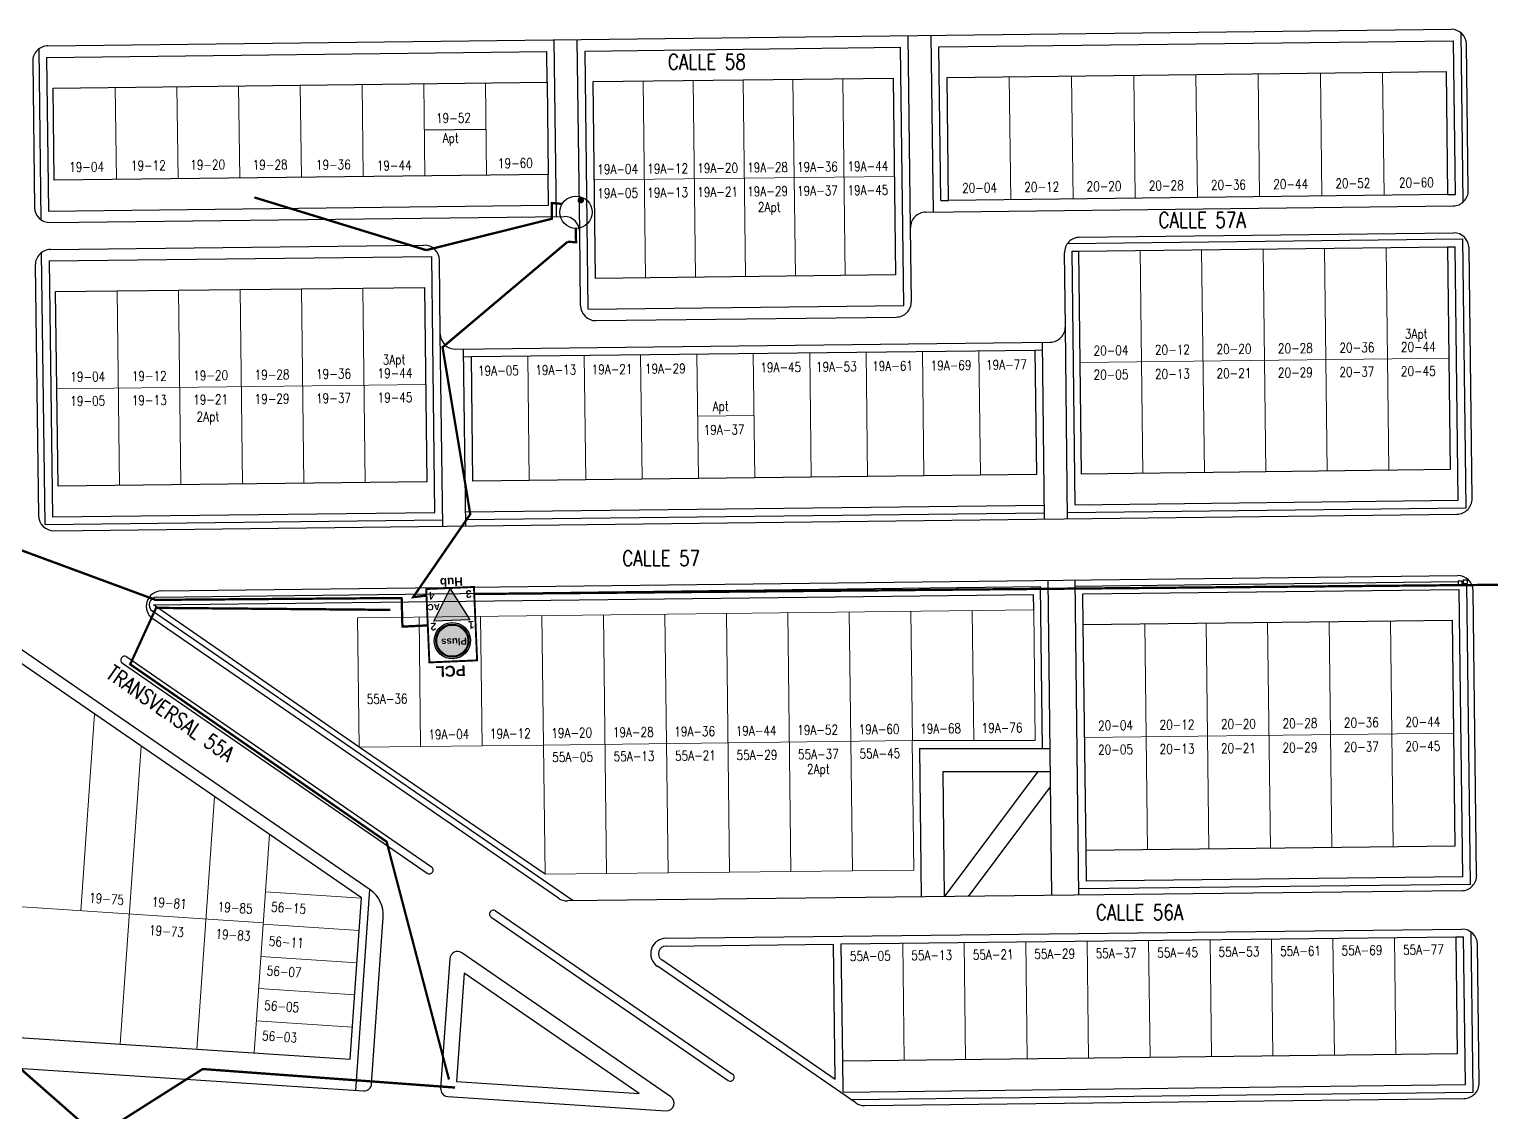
# Model space of a CAD drawing. Header units: millimetres. Extents: x 1022434 to 1024646, y 1272610 to 1274311.
# Drawn here: x 1023718.5 to 1023908.8, y 1273320.8 to 1273461.6 of the extents above; entities that cross this region are included whole.
import ezdxf
from ezdxf.enums import TextEntityAlignment as Align

# ---------------------------------------------------------------- set-up
doc = ezdxf.new("R2010")
doc.units = ezdxf.units.MM
doc.header["$MEASUREMENT"] = 0
doc.linetypes.add('ACAD_ISO12W100', pattern=[21, 12, -3, 0, -3, 0, -3])
for name, color, linetype, lineweight in [('CAB_AER_500', 3, 'Continuous', 25), ('NOMENCLATURA', 23, 'Continuous', 0), ('Planimetria_Varios', 251, 'Continuous', 0), ('RO_CLARO', 2, 'Continuous', 25)]:
    doc.layers.add(name, color=color, linetype=linetype, lineweight=lineweight)
for name, color, linetype in [('DISP_SPL', 7, 'Continuous'), ('NOMEN', 251, 'Continuous'), ('PLANIMETRIA', 8, 'Continuous')]:
    doc.layers.add(name, color=color, linetype=linetype)
doc.layers.add('LOGO_CLARO', color=7, linetype='Continuous', true_color=0xe00000)
doc.styles.add('ARIAL', font='')
doc.styles.add('CALLE', font='simplex.shx', dxfattribs={"width": 0.8, "height": 2})
doc.styles.add('NOMEN', font='simplex.shx', dxfattribs={"width": 0.8, "height": 1.25})
doc.styles.add('style1', font='')
doc.styles.get('ARIAL').set_extended_font_data('Arial', bold=True)
doc.styles.get('style1').set_extended_font_data('Arial Rounded MT Bold')

# ---------------------------------------------------------------- blocks, each defined once
blk = doc.blocks.new('CAJA')
for p, q in [((-0.24, 0.25), (-0.24, -0.25)), ((-0.24, 0.25), (0.26, 0.25)), ((0.26, 0.25), (0.26, -0.25)), ((-0.24, -0.25), (0.26, -0.25))]:
    blk.add_line(p, q)
blk = doc.blocks.new('RO_CLARO')
at = {"layer": 'LOGO_CLARO'}
h = blk.add_hatch(color=5, dxfattribs=at)
edge = h.paths.add_edge_path()
edge.add_arc((3.11, 6.86), 2.04, 0, 360)
at = {"layer": 'RO_CLARO'}
h = blk.add_hatch(color=2, dxfattribs=at)
edge = h.paths.add_edge_path()
edge.add_ellipse((3.11, 6.86), major_axis=(-1.67, 1.67), ratio=1, start_angle=0, end_angle=360)
edge = h.paths.add_edge_path(flags=16)
edge.add_ellipse((3.11, 6.86), major_axis=(-1.52, 1.52), ratio=1, start_angle=0, end_angle=360)
blk.add_hatch(color=253, dxfattribs=at).paths.add_polyline_path([(3.08, 4.24), (0.73, 4.24), (3.11, 0.12), (5.43, 4.24)])
at = {"layer": 'LOGO_CLARO', "color": 5}
for major_axis in [(-1.52, 1.52), (-1.44, 1.44)]:
    blk.add_ellipse((3.11, 6.86), major_axis=major_axis, ratio=1, start_param=-0.783211, end_param=5.499974, dxfattribs=at)
at = {"layer": 'RO_CLARO', "color": 12, "true_color": 0xe00000}
for p, q in [((3.11, 0.12), (0.73, 4.24)), ((0.73, 4.24), (3.08, 4.24)), ((3.08, 4.24), (5.43, 4.24)), ((5.43, 4.24), (3.11, 0.12))]:
    blk.add_line(p, q, dxfattribs=at)
at = {"layer": 'RO_CLARO', "color": 2, "const_width": 0.25}
blk.add_lwpolyline([(6.22, 0), (6.22, 9.56), (0, 9.56), (0, 0)], close=True, dxfattribs=at)
at = {"layer": 'RO_CLARO', "color": 2, "const_width": 0.05}
blk.add_lwpolyline([(5.43, 4.24), (0.73, 4.24), (3.11, 0.12), (5.43, 4.24)], dxfattribs=at)
at = {"layer": 'RO_CLARO', "color": 5}
blk.add_circle((3.11, 6.86), 2.15, dxfattribs=at)
blk.add_ellipse((3.11, 6.86), major_axis=(-1.67, 1.67), ratio=1, start_param=-0.783211, end_param=5.499974, dxfattribs=at)
at = {"char_height": 1, "width": 0.8851, "attachment_point": 2, "style": 'style1'}
for s, insert in [('1', (0.56, 5.41)), ('2', (5.5, 5.43)), ('3', (0.73, 1.39)), ('4', (5.54, 1.39))]:
    blk.add_mtext(s, dxfattribs=dict(at, insert=insert))
at = {"layer": 'LOGO_CLARO', "color": 2, "linetype": 'ACAD_ISO12W100', "style": 'ARIAL'}
blk.add_text('Pluss', height=0.899, rotation=0.1661, dxfattribs=at).set_placement((1.22, 6.54))
at = {"layer": 'RO_CLARO', "color": 2, "style": 'ARIAL'}
blk.add_attdef('NODO', (0.46, 10.11), '', height=1.4, dxfattribs=at)
at = {"layer": 'RO_CLARO', "color": 12, "style": 'style1'}
for p in [(0.88, 1.98), (5.34, 1.98)]:
    blk.add_attdef('AC', text='', height=0.8, dxfattribs=at).set_placement(p, align=Align.CENTER)
at = {"layer": 'RO_CLARO', "color": 12, "style": 'ARIAL'}
blk.add_attdef('HUB', text='', height=1.1, rotation=0.1253, dxfattribs=at).set_placement((3.12, -1.33), align=Align.CENTER)
blk = doc.blocks.new('splx3')
at = {"color": 0, "const_width": 0.42}
blk.add_lwpolyline([(1.47, 0, 1), (1.89, 0, 1)], format="xyb", close=True, dxfattribs=at)
at = {"color": 0}
blk.add_circle((0, 0), 2.1, dxfattribs=at)

msp = doc.modelspace()

# ---------------------------------------------------------------- linework, layer by layer
at = {"layer": 'CAB_AER_500', "const_width": 0.3}
for points in [[(1023770.22, 1273432.88), (1023747.85, 1273439.74)], [(1023787.92, 1273438.9), (1023786.57, 1273439), (1023786.57, 1273436.96), (1023770.22, 1273432.88)], [(1023788.62, 1273433.97), (1023789.72, 1273433.91), (1023789.67, 1273435.7)], [(1023770.35, 1273387.94), (1023768.52, 1273387.73), (1023775.95, 1273398.52), (1023772.34, 1273420.24), (1023788.62, 1273433.97)], [(1023763.83, 1273387.59), (1023734.99, 1273387.37), (1023701.51, 1273399.74), (1023675.63, 1273418.79)], [(1023776.51, 1273388.14), (1024149.67, 1273391.48)], [(1023765.56, 1273386.07), (1023735.06, 1273386.33), (1023731.69, 1273378.99), (1023765.06, 1273355.9), (1023773.18, 1273324.96)], [(1023770.46, 1273384.05), (1023767.12, 1273383.89), (1023767.02, 1273387.59), (1023763.83, 1273387.59)], [(1023593.72, 1273231.05), (1023651.19, 1273228.07), (1023658.81, 1273332.45), (1023715.13, 1273328.36), (1023727.38, 1273317.6), (1023741.12, 1273326.32), (1023773.98, 1273323.91)]]:
    msp.add_lwpolyline(points, dxfattribs=at)
at = {"layer": 'PLANIMETRIA', "linetype": 'Continuous'}
for p, q in [((1023720.98, 1273459.47), (1023903.6, 1273461.63)), ((1023787.16, 1273437.25), (1023786.88, 1273460.25)), ((1023790.19, 1273435.28), (1023789.88, 1273460.28)), ((1023833.24, 1273435.79), (1023832.94, 1273460.79)), ((1023836.22, 1273437.83), (1023835.94, 1273460.83)), ((1023905.17, 1273439.12), (1023904.9, 1273461.16)), ((1023719.78, 1273459.05), (1023720.06, 1273436.85)), ((1023720.8, 1273457.96), (1023785.9, 1273458.73)), ((1023785.95, 1273454.73), (1023785.9, 1273458.73)), ((1023790.9, 1273458.79), (1023831.95, 1273459.28)), ((1023791.31, 1273425.2), (1023790.9, 1273458.79)), ((1023832.36, 1273425.68), (1023831.95, 1273459.28)), ((1023836.95, 1273459.34), (1023903.91, 1273460.13)), ((1023837.2, 1273439.34), (1023836.95, 1273459.34)), ((1023904.16, 1273440.13), (1023903.91, 1273460.13)), ((1023905.85, 1273440.65), (1023905.62, 1273459.65)), ((1023719, 1273457.44), (1023719.24, 1273438.44)), ((1023720.8, 1273457.96), (1023721.05, 1273437.97)), ((1023769.97, 1273448.54), (1023777.99, 1273448.64)), ((1023786.15, 1273438.74), (1023786.1, 1273442.74)), ((1023837.2, 1273439.34), (1023838.2, 1273439.35)), ((1023903.16, 1273440.12), (1023904.16, 1273440.13)), ((1023721.05, 1273437.97), (1023786.15, 1273438.74)), ((1023835.22, 1273437.82), (1023903.88, 1273438.63)), ((1023721.27, 1273436.47), (1023788.16, 1273437.26)), ((1023833.36, 1273426.19), (1023833.24, 1273435.79)), ((1023790.3, 1273425.68), (1023790.19, 1273435.28)), ((1023853.67, 1273433.73), (1023905.13, 1273434.34)), ((1023855.26, 1273434.55), (1023903.92, 1273435.13)), ((1023905.55, 1273399.35), (1023905.13, 1273434.34)), ((1023720.12, 1273432.55), (1023720.57, 1273397.16)), ((1023721.13, 1273431.47), (1023770.93, 1273432.06)), ((1023721.32, 1273432.97), (1023769.91, 1273433.54)), ((1023771.34, 1273398.76), (1023770.93, 1273432.06)), ((1023853.4, 1273422.93), (1023853.28, 1273432.53)), ((1023854.28, 1273432.74), (1023855.14, 1273432.75)), ((1023854.68, 1273399.74), (1023854.28, 1273432.74)), ((1023903.14, 1273433.32), (1023904.14, 1273433.33)), ((1023904.54, 1273400.33), (1023904.14, 1273433.33)), ((1023906.34, 1273400.56), (1023905.94, 1273433.15)), ((1023719.34, 1273430.94), (1023719.75, 1273398.35)), ((1023721.13, 1273431.47), (1023721.56, 1273398.17)), ((1023772.05, 1273421.97), (1023771.94, 1273431.57)), ((1023791.31, 1273425.2), (1023832.36, 1273425.68)), ((1023792.33, 1273423.71), (1023831.38, 1273424.17)), ((1023853.7, 1273397.93), (1023853.4, 1273422.93)), ((1023772.36, 1273396.97), (1023772.05, 1273421.97)), ((1023774.08, 1273419.99), (1023851.42, 1273420.91)), ((1023850.7, 1273397.9), (1023850.42, 1273420.9)), ((1023775.36, 1273397.01), (1023775.08, 1273420)), ((1023775.09, 1273419), (1023776.09, 1273419.02)), ((1023849.43, 1273419.88), (1023850.43, 1273419.9)), ((1023762.91, 1273349.65), (1023679.6, 1273406.99)), ((1023775.34, 1273398.81), (1023850.68, 1273399.7)), ((1023853.69, 1273398.73), (1023905.55, 1273399.35)), ((1023854.68, 1273399.74), (1023904.54, 1273400.33)), ((1023720.57, 1273397.16), (1023772.35, 1273397.77)), ((1023721.56, 1273398.17), (1023771.34, 1273398.76)), ((1023721.78, 1273396.37), (1023904.36, 1273398.53)), ((1023775.35, 1273397.81), (1023850.69, 1273398.7)), ((1023735.75, 1273388.54), (1023904.46, 1273390.53)), ((1023851.66, 1273348.91), (1023851.16, 1273389.9)), ((1023855.16, 1273348.95), (1023854.66, 1273389.94)), ((1023734.74, 1273386.73), (1023849.26, 1273388.08)), ((1023735.12, 1273387.73), (1023850.17, 1273389.09)), ((1023849.28, 1273386.08), (1023849.26, 1273388.08)), ((1023850.43, 1273368.05), (1023850.17, 1273389.09)), ((1023854.67, 1273389.14), (1023904.52, 1273389.75)), ((1023855.69, 1273388.16), (1023904.68, 1273388.73)), ((1023855.73, 1273384.16), (1023855.69, 1273388.16)), ((1023905.14, 1273351.32), (1023904.68, 1273388.73)), ((1023905, 1273389.74), (1023905.22, 1273389.74)), ((1023906.15, 1273350.33), (1023905.67, 1273389.47)), ((1023906.93, 1273351.54), (1023906.48, 1273388.56)), ((1023761.49, 1273368.2), (1023734.74, 1273386.73)), ((1023789.35, 1273348.2), (1023734.57, 1273385.91)), ((1023787.44, 1273348.54), (1023734.63, 1273384.89)), ((1023785.69, 1273351.66), (1023761.49, 1273368.2)), ((1023834.43, 1273368.05), (1023851.43, 1273368.05)), ((1023834.43, 1273368.05), (1023834.65, 1273348.72)), ((1023837.46, 1273365.05), (1023837.65, 1273348.75)), ((1023837.46, 1273365.05), (1023851.47, 1273365.05)), ((1023837.66, 1273348.75), (1023849.86, 1273365.05)), ((1023840.81, 1273348.79), (1023851.49, 1273363.05)), ((1023856.14, 1273350.76), (1023856.09, 1273354.76)), ((1023906.15, 1273350.33), (1023855.15, 1273349.75)), ((1023905.14, 1273351.32), (1023856.14, 1273350.76)), ((1023761.04, 1273323.54), (1023762.88, 1273349.67)), ((1023904.96, 1273349.52), (1023788.6, 1273348.19)), ((1023763.11, 1273324.4), (1023764.63, 1273346.07)), ((1023801.42, 1273343.33), (1023905.02, 1273344.52)), ((1023801.43, 1273342.33), (1023823.24, 1273342.58)), ((1023823.45, 1273324.97), (1023823.24, 1273342.58)), ((1023904.23, 1273343.51), (1023905.23, 1273343.52)), ((1023905.47, 1273324.29), (1023905.23, 1273343.52)), ((1023906.48, 1273323.3), (1023906.22, 1273344.13)), ((1023907.26, 1273324.51), (1023907.04, 1273342.54)), ((1023773.27, 1273340.68), (1023772.09, 1273323.82)), ((1023802.04, 1273322.71), (1023774.84, 1273341.43)), ((1023823.45, 1273324.97), (1023800.87, 1273340.51)), ((1023775.15, 1273338.79), (1023774.15, 1273324.68)), ((1023797.92, 1273323.12), (1023775.15, 1273338.79)), ((1023826.12, 1273321.92), (1023800.3, 1273339.69)), ((1023670.39, 1273329.48), (1023762.05, 1273323.47)), ((1023824.47, 1273323.33), (1023824.42, 1273327.33)), ((1023774.15, 1273324.68), (1023797.92, 1273323.12)), ((1023824.47, 1273323.33), (1023905.47, 1273324.29)), ((1023825.5, 1273322.35), (1023906.48, 1273323.3)), ((1023773.02, 1273322.75), (1023801.41, 1273320.89)), ((1023827.28, 1273321.57), (1023905.29, 1273322.49))]:
    msp.add_line(p, q, dxfattribs=at)
at = {"layer": 'PLANIMETRIA'}
for p, q in [((1023730.67, 1273379.12), (1023770.34, 1273351.81)), ((1023731.23, 1273379.95), (1023770.91, 1273352.64)), ((1023778.67, 1273346.08), (1023809.53, 1273324.84)), ((1023779.24, 1273346.9), (1023810.1, 1273325.66))]:
    msp.add_line(p, q, dxfattribs=at)
at = {"layer": 'PLANIMETRIA', "linetype": 'Continuous'}
for points in [[(1023721.8, 1273441.97), (1023721.65, 1273453.97), (1023785.95, 1273454.73), (1023786.1, 1273442.74)], [(1023792.26, 1273429.21), (1023791.95, 1273454.81), (1023831, 1273455.27), (1023831.31, 1273429.67)], [(1023838.2, 1273439.35), (1023838, 1273455.35), (1023902.96, 1273456.12), (1023903.16, 1273440.12)], [(1023903.49, 1273404.32), (1023855.5, 1273403.75), (1023855.14, 1273432.75), (1023903.14, 1273433.32)], [(1023722.31, 1273402.18), (1023721.98, 1273427.48), (1023769.98, 1273428.04), (1023770.29, 1273402.75)], [(1023776.29, 1273402.82), (1023776.09, 1273419.02), (1023849.43, 1273419.88), (1023849.63, 1273403.69)], [(1023672.65, 1273333.34), (1023760.33, 1273327.59), (1023761.8, 1273348.59), (1023677.53, 1273406.6)], [(1023856.09, 1273354.76), (1023855.73, 1273384.16), (1023903.73, 1273384.72), (1023904.09, 1273355.31)]]:
    msp.add_lwpolyline(points, close=True, dxfattribs=at)
msp.add_lwpolyline([(1023824.42, 1273327.33), (1023824.24, 1273342.6), (1023904.23, 1273343.51), (1023904.42, 1273328.28), (1023824.42, 1273327.33)], dxfattribs=at)
for centre, radius, start, end in [((1023903.62, 1273459.63), 2, 0.6966, 90.6773), ((1023721, 1273457.47), 2, 90.6773, 180.7297), ((1023903.85, 1273440.63), 2, 270.6773, 0.6966), ((1023721.24, 1273438.47), 2, 180.7297, 270.6773), ((1023835.24, 1273435.82), 2, 90.6773, 180.6966), ((1023788.19, 1273435.26), 2, 0.6966, 90.6773), ((1023855.28, 1273432.55), 2, 90.6773, 180.6966), ((1023903.94, 1273433.13), 2, 0.6966, 90.6773), ((1023721.34, 1273430.97), 2, 90.6773, 180.7297), ((1023769.94, 1273431.54), 2, 0.6966, 90.6773), ((1023831.36, 1273426.17), 2, 270.6773, 0.6966), ((1023792.3, 1273425.71), 2, 180.6966, 270.6773), ((1023851.4, 1273422.91), 2, 270.6773, 0.6966), ((1023774.05, 1273421.99), 2, 180.6966, 270.6773), ((1023774.05, 1273421.99), 2, 180.6966, 270.6773), ((1023904.34, 1273400.53), 2, 270.6773, 0.6966), ((1023721.75, 1273398.37), 2, 180.7297, 270.6773), ((1023904.49, 1273388.53), 2, 0.6966, 90.6773), ((1023735.77, 1273386.54), 2, 90.6773, 235.4591), ((1023735.14, 1273386.73), 1, 90.6773, 235.4591), ((1023904.94, 1273351.52), 2, 270.6552, 0.6966), ((1023760.64, 1273346.35), 4, 355.9796, 55.4591), ((1023788.58, 1273350.19), 2, 235.4591, 270.6552), ((1023905.04, 1273342.52), 2, 0.6966, 90.6552), ((1023801.44, 1273341.33), 2, 90.6552, 235.4591), ((1023801.44, 1273341.33), 1, 90.6552, 235.4591), ((1023774.27, 1273340.61), 1, 55.4591, 175.9796), ((1023762.11, 1273324.47), 1, 266.2459, 355.9796), ((1023773.09, 1273323.75), 1, 175.9796, 266.2459), ((1023905.26, 1273324.49), 2, 270.6773, 0.6966), ((1023801.48, 1273321.89), 1, 266.2459, 55.4591), ((1023827.25, 1273323.57), 2, 235.4591, 270.6773)]:
    msp.add_arc(centre, radius, start, end, dxfattribs=at)
at = {"layer": 'PLANIMETRIA'}
for centre, start, end in [((1023730.95, 1273379.54), 55.4591, 235.4591), ((1023770.63, 1273352.22), 235.4591, 55.4591), ((1023778.96, 1273346.49), 55.4591, 235.4591), ((1023809.82, 1273325.25), 235.4591, 55.4591)]:
    msp.add_arc(centre, 0.5, start, end, dxfattribs=at)
at = {"layer": 'Planimetria_Varios', "linetype": 'Continuous'}
for p, q in [((1023770.04, 1273442.55), (1023769.89, 1273454.54)), ((1023778.07, 1273442.64), (1023777.92, 1273454.64)), ((1023798.76, 1273429.29), (1023798.45, 1273454.88)), ((1023805.26, 1273429.36), (1023804.95, 1273454.96)), ((1023811.76, 1273429.44), (1023811.45, 1273455.04)), ((1023818.26, 1273429.52), (1023817.95, 1273455.11)), ((1023824.76, 1273429.59), (1023824.45, 1273455.19)), ((1023846.3, 1273439.45), (1023846.1, 1273455.45)), ((1023854.4, 1273439.54), (1023854.2, 1273455.54)), ((1023862.5, 1273439.64), (1023862.3, 1273455.64)), ((1023870.6, 1273439.73), (1023870.4, 1273455.73)), ((1023878.69, 1273439.83), (1023878.5, 1273455.83)), ((1023886.79, 1273439.93), (1023886.6, 1273455.92)), ((1023894.89, 1273440.02), (1023894.7, 1273456.02)), ((1023729.89, 1273442.07), (1023729.75, 1273454.07)), ((1023737.92, 1273442.17), (1023737.77, 1273454.16)), ((1023745.95, 1273442.26), (1023745.8, 1273454.26)), ((1023753.98, 1273442.36), (1023753.83, 1273454.35)), ((1023762.01, 1273442.45), (1023761.86, 1273454.45)), ((1023792.11, 1273442.01), (1023831.16, 1273442.47)), ((1023863.5, 1273403.85), (1023863.14, 1273432.85)), ((1023871.5, 1273403.94), (1023871.14, 1273432.94)), ((1023879.49, 1273404.04), (1023879.14, 1273433.03)), ((1023887.49, 1273404.13), (1023887.14, 1273433.13)), ((1023895.49, 1273404.23), (1023895.14, 1273433.22)), ((1023762.29, 1273402.65), (1023761.98, 1273427.95)), ((1023730.29, 1273402.27), (1023729.98, 1273427.57)), ((1023738.29, 1273402.37), (1023737.98, 1273427.67)), ((1023746.29, 1273402.46), (1023745.98, 1273427.76)), ((1023754.29, 1273402.56), (1023753.98, 1273427.86)), ((1023783.63, 1273402.9), (1023783.43, 1273419.1)), ((1023790.97, 1273402.99), (1023790.77, 1273419.19)), ((1023798.31, 1273403.08), (1023798.11, 1273419.28)), ((1023805.65, 1273403.17), (1023805.45, 1273419.36)), ((1023812.99, 1273403.25), (1023812.79, 1273419.45)), ((1023820.32, 1273403.34), (1023820.13, 1273419.54)), ((1023827.66, 1273403.43), (1023827.47, 1273419.62)), ((1023835, 1273403.51), (1023834.81, 1273419.71)), ((1023842.34, 1273403.6), (1023842.15, 1273419.8)), ((1023855.32, 1273418.25), (1023903.31, 1273418.82)), ((1023722.14, 1273414.83), (1023770.13, 1273415.4)), ((1023805.55, 1273411.26), (1023812.89, 1273411.35)), ((1023769.49, 1273368.3), (1023769.29, 1273385.13)), ((1023777.49, 1273368.39), (1023777.29, 1273385.23)), ((1023785.49, 1273368.48), (1023785.28, 1273385.32)), ((1023793.69, 1273351.75), (1023793.28, 1273385.42)), ((1023801.69, 1273351.84), (1023801.28, 1273385.51)), ((1023809.69, 1273351.93), (1023809.28, 1273385.61)), ((1023817.69, 1273352.02), (1023817.28, 1273385.7)), ((1023825.69, 1273352.11), (1023825.28, 1273385.8)), ((1023833.49, 1273369.05), (1023833.28, 1273385.89)), ((1023841.49, 1273369.05), (1023841.28, 1273385.99)), ((1023864.09, 1273354.85), (1023863.73, 1273384.25)), ((1023872.09, 1273354.94), (1023871.73, 1273384.34)), ((1023880.09, 1273355.04), (1023879.73, 1273384.44)), ((1023888.09, 1273355.13), (1023887.73, 1273384.53)), ((1023896.09, 1273355.22), (1023895.73, 1273384.63)), ((1023725.25, 1273346.91), (1023727.05, 1273372.51)), ((1023785.49, 1273368.48), (1023833.48, 1273369.05)), ((1023903.91, 1273370.01), (1023855.91, 1273369.46)), ((1023730.39, 1273329.56), (1023733.11, 1273368.33)), ((1023740.37, 1273328.9), (1023742.68, 1273361.75)), ((1023747.83, 1273328.41), (1023749.82, 1273356.83)), ((1023749.3, 1273349.36), (1023761.8, 1273348.54)), ((1023715.68, 1273347.54), (1023749.02, 1273345.35)), ((1023749, 1273345.17), (1023761.5, 1273344.35)), ((1023832.42, 1273327.43), (1023832.24, 1273342.69)), ((1023840.42, 1273327.52), (1023840.24, 1273342.78)), ((1023848.42, 1273327.62), (1023848.24, 1273342.87)), ((1023856.42, 1273327.71), (1023856.24, 1273342.96)), ((1023864.42, 1273327.81), (1023864.23, 1273343.05)), ((1023872.42, 1273327.9), (1023872.23, 1273343.14)), ((1023880.42, 1273328), (1023880.23, 1273343.24)), ((1023888.42, 1273328.09), (1023888.23, 1273343.33)), ((1023896.42, 1273328.18), (1023896.23, 1273343.42)), ((1023748.71, 1273340.98), (1023761.21, 1273340.16)), ((1023748.41, 1273336.79), (1023760.91, 1273335.97)), ((1023748.12, 1273332.6), (1023760.62, 1273331.78))]:
    msp.add_line(p, q, dxfattribs=at)
msp.add_lwpolyline([(1023833.48, 1273369.05), (1023833.68, 1273352.2), (1023785.69, 1273351.66), (1023785.49, 1273368.48), (1023761.49, 1273368.2), (1023761.29, 1273385.04), (1023849.28, 1273386.08), (1023849.49, 1273369.05), (1023833.48, 1273369.05)], dxfattribs=at)

# ---------------------------------------------------------------- block references
at = {"layer": 'DISP_SPL', "rotation": 68.39452711304071}
msp.add_blockref('splx3', (1023789.71, 1273437.81), dxfattribs=at)
at = {"layer": 'PLANIMETRIA', "linetype": 'Continuous'}
for p in [(1023904.75, 1273389.6), (1023905.44, 1273389.74)]:
    msp.add_blockref('CAJA', p, dxfattribs=at)
at = {"layer": 'RO_CLARO'}
ref = msp.add_blockref('RO_CLARO', (1023776.43, 1273389.05), dxfattribs=dict(at, rotation=182.4662366325621))
ref.add_attrib('NODO', 'PCL', (1023775.32, 1273378.88), dxfattribs={"color": 2, "height": 1.4, "rotation": 182.4662, "style": 'ARIAL'})
ref.add_attrib('HUB', 'Hub ', dxfattribs={"color": 5, "height": 1.1, "rotation": 182.5916, "style": 'ARIAL'}).set_placement((1023773.25, 1273390.25), align=Align.CENTER)
ref.add_attrib('AC', 'AC', dxfattribs={"color": 12, "height": 0.8, "rotation": 182.4662, "style": 'style1'}).set_placement((1023771.18, 1273386.84), align=Align.CENTER)

# ---------------------------------------------------------------- texts
at = {"layer": 'NOMEN', "linetype": 'Continuous', "style": 'NOMEN', "width": 0.8}
for s, rotation, p in [('19-52', 0.6552, (1023771.5, 1273449.42)), ('Apt', 0.6552, (1023772.37, 1273446.84)), ('19-04', 0.6552, (1023723.75, 1273443.06)), ('19-12', 0.6552, (1023731.78, 1273443.25)), ('19-20', 0.6552, (1023739.51, 1273443.35)), ('19-28', 0.6552, (1023747.64, 1273443.35)), ('19-36', 0.6552, (1023755.86, 1273443.35)), ('19-44', 0.6552, (1023763.79, 1273443.25)), ('19-60', 0.6552, (1023779.56, 1273443.54)), ('19A-04', 0.6552, (1023792.49, 1273442.77)), ('19A-12', 0.6552, (1023798.99, 1273442.84)), ('19A-20', 0.6552, (1023805.49, 1273442.92)), ('19A-28', 0.6552, (1023811.99, 1273443)), ('19A-36', 0.6552, (1023818.49, 1273443.07)), ('19A-44', 0.6552, (1023825.05, 1273443.15)), ('19A-29', 0.6552, (1023811.99, 1273439.88)), ('19A-37', 0.6552, (1023818.49, 1273439.96)), ('19A-45', 0.6552, (1023825.05, 1273440.04)), ('20-04', 0.6552, (1023839.97, 1273440.35)), ('20-12', 0.6552, (1023848.07, 1273440.45)), ('20-20', 0.6552, (1023856.17, 1273440.54)), ('20-28', 0.6552, (1023864.27, 1273440.64)), ('20-36', 0.6552, (1023872.37, 1273440.73)), ('20-44', 0.6552, (1023880.46, 1273440.83)), ('20-52', 0.6552, (1023888.56, 1273440.93)), ('20-60', 0.6552, (1023896.83, 1273441.02)), ('19A-05', 0.6552, (1023792.49, 1273439.65)), ('19A-13', 0.6552, (1023798.99, 1273439.73)), ('19A-21', 0.6552, (1023805.49, 1273439.8)), ('2Apt', 0.6552, (1023813.4, 1273437.85)), ('3Apt', 0.6552, (1023897.6, 1273421.36)), ('20-04', 0.6552, (1023857.08, 1273419.18)), ('20-12', 0.6552, (1023865.08, 1273419.28)), ('20-20', 0.6552, (1023873.08, 1273419.37)), ('20-28', 0.6552, (1023881.08, 1273419.46)), ('20-36', 0.6552, (1023889.08, 1273419.55)), ('20-44', 0.6552, (1023897.08, 1273419.64)), ('3Apt', 0.6552, (1023764.56, 1273418)), ('19A-53', 0.6552, (1023820.94, 1273417.06)), ('19A-61', 0.6552, (1023828.26, 1273417.15)), ('19A-69', 0.6552, (1023835.87, 1273417.23)), ('19A-77', 0.6552, (1023843.09, 1273417.32)), ('19-04', 0.6552, (1023723.9, 1273415.76)), ('19-12', 0.6552, (1023731.9, 1273415.85)), ('19-20', 0.6552, (1023739.89, 1273415.94)), ('19-28', 0.6552, (1023747.89, 1273416.03)), ('19-36', 0.6552, (1023755.89, 1273416.13)), ('19-44', 0.6552, (1023763.89, 1273416.22)), ('19A-05', 0.6552, (1023776.97, 1273416.55)), ('19A-13', 0.6552, (1023784.43, 1273416.64)), ('19A-21', 0.6552, (1023791.75, 1273416.72)), ('19A-29', 0.6552, (1023798.68, 1273416.81)), ('19A-45', 0.6552, (1023813.71, 1273416.98)), ('20-05', 0.6552, (1023857.08, 1273416.03)), ('20-13', 0.6552, (1023865.08, 1273416.12)), ('20-21', 0.6552, (1023873.08, 1273416.21)), ('20-29', 0.6552, (1023881.08, 1273416.3)), ('20-37', 0.6552, (1023889.08, 1273416.4)), ('20-45', 0.6552, (1023897.08, 1273416.49)), ('19-05', 0.6552, (1023723.9, 1273412.61)), ('19-13', 0.6552, (1023731.9, 1273412.7)), ('19-21', 0.6552, (1023739.89, 1273412.79)), ('19-29', 0.6552, (1023747.89, 1273412.88)), ('19-37', 0.6552, (1023755.89, 1273412.97)), ('19-45', 0.6552, (1023763.89, 1273413.06)), ('Apt', 0.6552, (1023807.5, 1273411.94)), ('2Apt', 0.6552, (1023740.34, 1273410.58)), ('19A-37', 0.6552, (1023806.34, 1273408.86)), ('55A-36', 0.6552, (1023762.48, 1273373.83)), ('19A-28', 0.6552, (1023794.51, 1273369.51)), ('19A-36', 0.6552, (1023802.51, 1273369.6)), ('19A-44', 0.6552, (1023810.51, 1273369.69)), ('19A-52', 0.6552, (1023818.51, 1273369.79)), ('19A-60', 0.6552, (1023826.51, 1273369.88)), ('19A-68', 0.6552, (1023834.51, 1273369.98)), ('19A-76', 0.6552, (1023842.51, 1273370.07)), ('20-04', 0.6552, (1023857.67, 1273370.39)), ('20-12', 0.6552, (1023865.67, 1273370.48)), ('20-20', 0.6552, (1023873.67, 1273370.57)), ('20-28', 0.6552, (1023881.67, 1273370.66)), ('20-36', 0.6552, (1023889.67, 1273370.75)), ('20-44', 0.6552, (1023897.67, 1273370.85)), ('19A-04', 0.6552, (1023770.51, 1273369.23)), ('19A-12', 0.6552, (1023778.51, 1273369.32)), ('19A-20', 0.6552, (1023786.51, 1273369.42)), ('20-37', 0.6552, (1023889.67, 1273367.6)), ('20-45', 0.6552, (1023897.67, 1273367.69)), ('55A-05', 0.6552, (1023786.62, 1273366.27)), ('55A-13', 0.6552, (1023794.62, 1273366.36)), ('55A-21', 0.6552, (1023802.61, 1273366.45)), ('55A-29', 0.6552, (1023810.61, 1273366.54)), ('55A-37', 0.6552, (1023818.61, 1273366.63)), ('55A-45', 0.6552, (1023826.61, 1273366.73)), ('20-05', 0.6552, (1023857.67, 1273367.24)), ('20-13', 0.6552, (1023865.67, 1273367.33)), ('20-21', 0.6552, (1023873.67, 1273367.42)), ('20-29', 0.6552, (1023881.67, 1273367.51)), ('2Apt', 0.6552, (1023819.79, 1273364.72)), ('19-75', 356.2459, (1023726.3, 1273347.98)), ('19-81', 356.2459, (1023734.47, 1273347.45)), ('19-85', 356.2459, (1023743.04, 1273346.83)), ('56-15', 356.2459, (1023750, 1273346.81)), ('19-73', 356.2459, (1023734.1, 1273343.78)), ('19-83', 356.2459, (1023742.76, 1273343.29)), ('56-11', 356.2459, (1023749.69, 1273342.36)), ('55A-61', 0.6552, (1023881.36, 1273341.02)), ('55A-69', 0.6552, (1023889.36, 1273341.11)), ('55A-77', 0.6552, (1023897.36, 1273341.2)), ('55A-05', 0.6552, (1023825.36, 1273340.38)), ('55A-13', 0.6552, (1023833.36, 1273340.47)), ('55A-21', 0.6552, (1023841.36, 1273340.56)), ('55A-29', 0.6552, (1023849.36, 1273340.65)), ('55A-37', 0.6552, (1023857.36, 1273340.74)), ('55A-45', 0.6552, (1023865.36, 1273340.83)), ('55A-53', 0.6552, (1023873.36, 1273340.93)), ('56-07', 356.2459, (1023749.42, 1273338.52)), ('56-05', 356.2459, (1023749.1, 1273334)), ('56-03', 356.2459, (1023748.82, 1273330.06))]:
    msp.add_text(s, height=1.25, rotation=rotation, dxfattribs=at).set_placement(p)
at = {"layer": 'NOMENCLATURA', "linetype": 'Continuous', "style": 'CALLE', "width": 0.8}
for s, p in [('CALLE 58', (1023801.67, 1273456.39)), ('CALLE 57A', (1023865.52, 1273435.8)), ('CALLE 57', (1023795.73, 1273391.78)), ('CALLE 56A', (1023857.38, 1273345.71))]:
    msp.add_text(s, height=2, dxfattribs=at).set_placement(p)
msp.add_text('TRANSVERSAL 55A', height=2, rotation=325.0342, dxfattribs=at).set_placement((1023728.38, 1273377.37))

doc.saveas('drawing.dxf')
